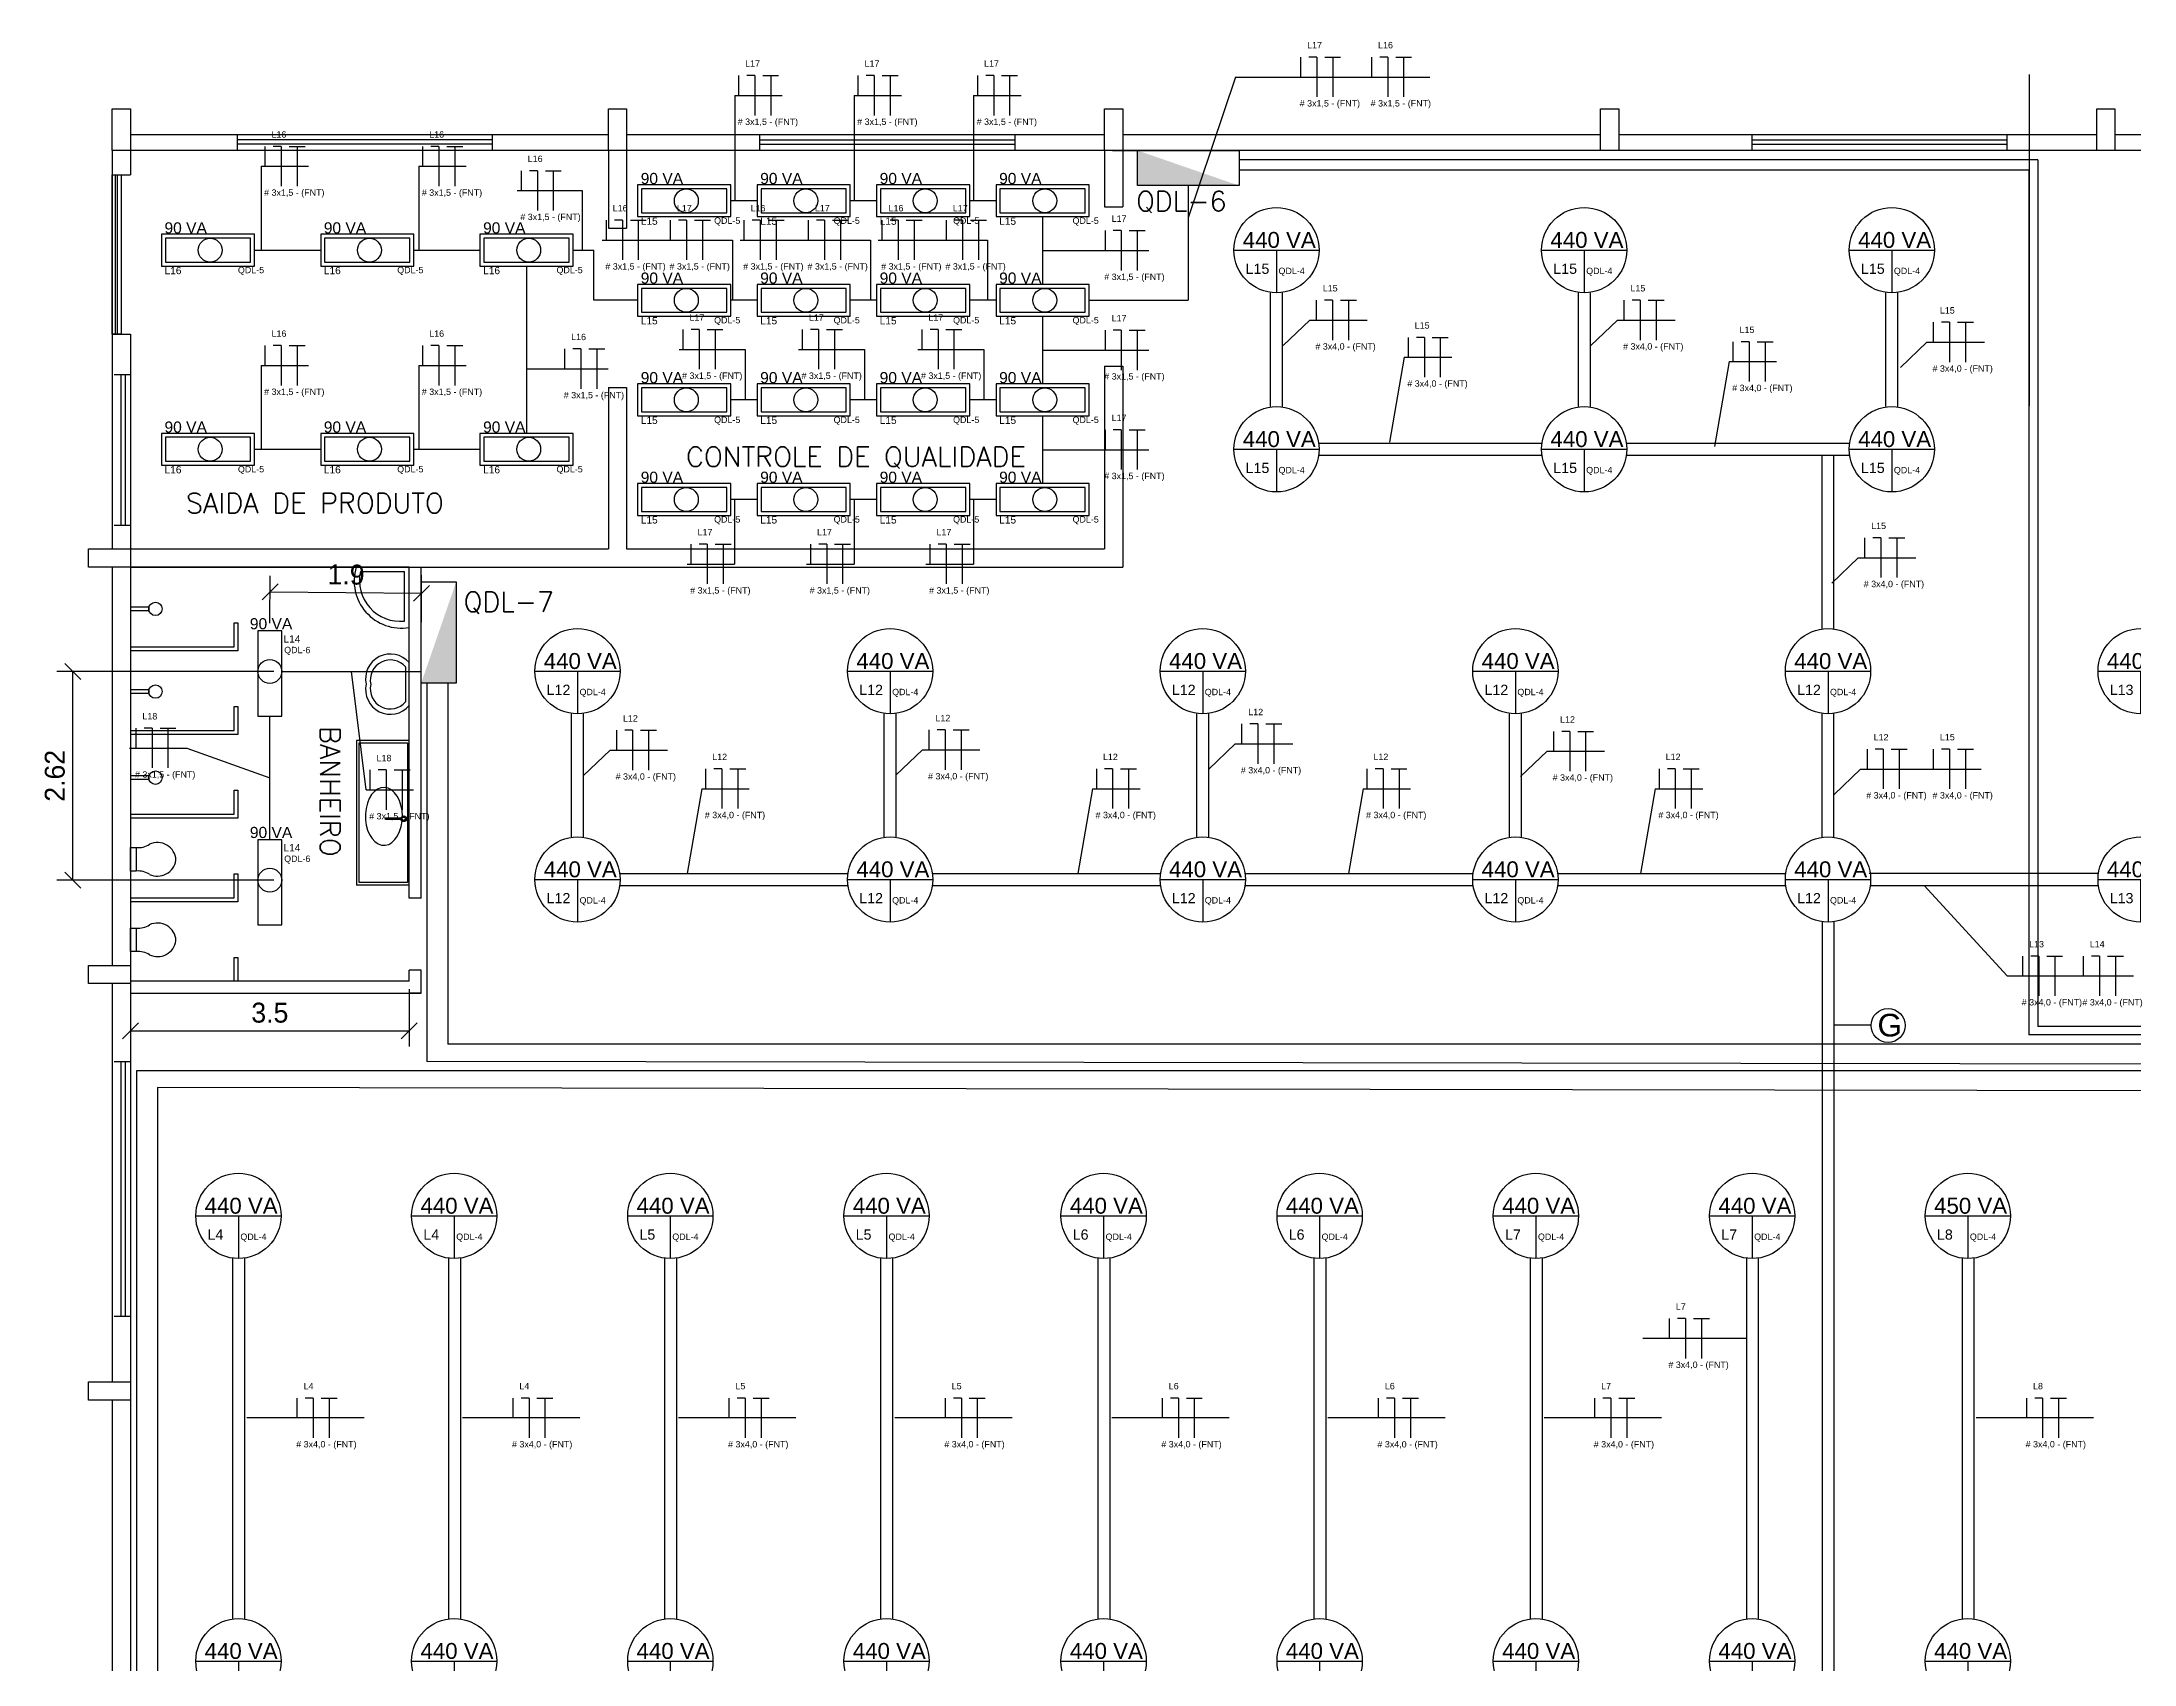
# Model space of a CAD drawing. Extents: x 196 to 487, y -48 to 152.
# Drawn here: x 272.99 to 299.26, y 41.89 to 62.26 of the extents above; entities that cross this region are included whole.
import ezdxf

# ---------------------------------------------------------------- set-up
doc = ezdxf.new("R2010")
doc.units = 0
doc.header["$MEASUREMENT"] = 0
doc.layers.get('0').update_dxf_attribs({"linetype": 'CONTINUOUS'})
doc.layers.get('DEFPOINTS').update_dxf_attribs({"linetype": 'CONTINUOUS'})
for name, color, linetype in [('_ARQ', 5, 'CONTINUOUS'), ('_ARQ-TEXTO', 4, 'CONTINUOUS'), ('_COTAS', 4, 'CONTINUOUS'), ('_ELT-Eletrocalhas', 9, 'CONTINUOUS'), ('_ELT-Eletroduto', 7, 'CONTINUOUS'), ('_ELT-LUMINÁRIA', 2, 'CONTINUOUS'), ('_ELT-PONTO', 2, 'CONTINUOUS'), ('ELET_FIAÇÃO', 1, 'CONTINUOUS')]:
    doc.layers.add(name, color=color, linetype=linetype)
doc.styles.add('ARIAL', font='arial.ttf')
doc.styles.add('ROMANS', font='romans')
doc.dimstyles.new('LUMINOTECNICO', dxfattribs={"dimscale": 0, "dimtxt": 0.25, "dimasz": 0.2, "dimexe": 0.2, "dimexo": 0.1, "dimgap": 0.1, "dimtad": 1, "dimdsep": 46, "dimtxsty": 'Standard', "dimblk1": 'OBLIQUE', "dimblk2": 'OBLIQUE', "dimsah": 1, "dimcen": 0.2, "dimadec": 1, "dimazin": 0, "dimtfac": 1, "dimtmove": 0, "dimatfit": 3, "dimldrblk": 'OBLIQUE', "dimfxl": 1, "dimtolj": 1, "dimtzin": 0, "dimarcsym": 0})

# ---------------------------------------------------------------- blocks, each defined once
blk = doc.blocks.new('LUM_ RS-812')
at = {"layer": '_ELT-LUMINÁRIA', "linetype": 'Continuous'}
blk.add_circle((0, 0), 0.15, dxfattribs=at)
at = {"layer": '_ELT-PONTO', "linetype": 'Continuous'}
for points in [[(0.558, 0.2), (-0.612, 0.2), (-0.612, -0.2), (0.558, -0.2)], [(0.508, 0.15), (-0.562, 0.15), (-0.562, -0.15), (0.508, -0.15)]]:
    blk.add_lwpolyline(points, close=True, dxfattribs=at)
at = {"layer": '_ELT-LUMINÁRIA', "linetype": 'Continuous', "style": 'ARIAL'}
for tag, p, height in [('P', (-0.573, 0.209), 0.14), ('C', (-0.572, -0.302), 0.091), ('A', (0.349, -0.29), 0.08)]:
    blk.add_attdef(tag, p, '', height=height, dxfattribs=at)
blk = doc.blocks.new('Lum_TMS 426')
at = {"layer": '_ELT-LUMINÁRIA', "linetype": 'Continuous'}
blk.add_circle((0, 0), 0.15, dxfattribs=at)
at = {"layer": '_ELT-PONTO', "linetype": 'Continuous'}
for p, q in [((-0.15, 0.508), (-0.15, -0.562)), ((0.15, 0.508), (-0.15, 0.508)), ((0.15, -0.562), (0.15, 0.508)), ((-0.15, -0.562), (0.15, -0.562))]:
    blk.add_line(p, q, dxfattribs=at)
at = {"layer": '_ELT-LUMINÁRIA', "linetype": 'Continuous', "style": 'ARIAL'}
for tag, p, height in [('P', (-0.251, 0.529), 0.14), ('C', (0.171, 0.362), 0.091), ('A', (0.18, 0.229), 0.08)]:
    blk.add_attdef(tag, p, '', height=height, dxfattribs=at)
blk = doc.blocks.new('FIACAO_BANHEIRO')
at = {"layer": 'ELET_FIAÇÃO', "linetype": 'Continuous'}
for p, q in [((-1.679, 0.375), (-1.679, 0.625)), ((-1.479, 0.625), (-1.579, 0.625)), ((-1.479, 0.625), (-1.479, 0.125)), ((-1.379, 0.625), (-1.179, 0.625)), ((-1.279, 0.625), (-1.279, 0.125))]:
    blk.add_line(p, q, dxfattribs=at)
at = {"layer": 'ELET_FIAÇÃO', "color": 7, "linetype": 'Continuous'}
for points in [[(-1.763, 0.375), (-1.041, 0.375)], [(-1.041, 0.375), (0, 0)]]:
    blk.add_lwpolyline(points, dxfattribs=at)
at = {"layer": 'ELET_FIAÇÃO', "color": 7, "linetype": 'Continuous', "style": 'ARIAL'}
for tag, p in [('C', (-1.6, 0.734)), ('B', (-1.693, 0.004))]:
    blk.add_attdef(tag, p, '', height=0.08, dxfattribs=at)
blk = doc.blocks.new('ficao_qualidade')
at = {"layer": 'ELET_FIAÇÃO', "linetype": 'Continuous'}
for p, q in [((0.236, -1.487), (0.236, -1.237)), ((0.436, -1.237), (0.336, -1.237)), ((0.436, -1.237), (0.436, -1.737)), ((0.536, -1.237), (0.736, -1.237)), ((0.636, -1.237), (0.636, -1.737))]:
    blk.add_line(p, q, dxfattribs=at)
at = {"layer": 'ELET_FIAÇÃO', "color": 7, "linetype": 'Continuous'}
for points in [[(0.184, -1.487), (0, 0)], [(0.184, -1.487), (0.78, -1.487)]]:
    blk.add_lwpolyline(points, dxfattribs=at)
at = {"layer": 'ELET_FIAÇÃO', "color": 7, "linetype": 'Continuous', "style": 'ARIAL'}
for tag, p in [('C', (0.315, -1.127)), ('B', (0.222, -1.857))]:
    blk.add_attdef(tag, p, '', height=0.08, dxfattribs=at)
blk = doc.blocks.new('Fiação_FNT_antiga')
at = {"layer": 'ELET_FIAÇÃO', "linetype": 'Continuous'}
for p, q in [((-0.2, 0), (-0.2, 0.25)), ((0, 0.25), (-0.1, 0.25)), ((0, 0.25), (0, -0.25)), ((0.1, 0.25), (0.3, 0.25)), ((0.2, 0.25), (0.2, -0.25))]:
    blk.add_line(p, q, dxfattribs=at)
at = {"layer": 'ELET_FIAÇÃO', "color": 7, "linetype": 'Continuous', "style": 'ARIAL'}
for tag, p in [('C', (-0.121, 0.36)), ('B', (-0.214, -0.37))]:
    blk.add_attdef(tag, p, '', height=0.08, dxfattribs=at)
blk = doc.blocks.new('_OBLIQUE')
at = {"color": 0, "linetype": 'ByBlock'}
blk.add_line((-0.5, -0.5), (0.5, 0.5), dxfattribs=at)
blk = doc.blocks.new('*D107')
at = {"layer": '_ELT-Eletroduto', "color": 0, "linetype": 'Continuous', "lineweight": -2, "transparency": 16777216}
for p, q in [((275.9, 54.356), (273.176, 54.356)), ((273.376, 51.736), (273.376, 54.356)), ((275.9, 51.736), (273.176, 51.736))]:
    blk.add_line(p, q, dxfattribs=at)
at = {"layer": 'DEFPOINTS', "color": 0, "linetype": 'Continuous', "transparency": 16777216}
for p in [(273.376, 54.356), (276, 54.356), (276, 51.736)]:
    blk.add_point(p, dxfattribs=at)
at = {"layer": '_ELT-Eletroduto', "color": 0, "linetype": 'Continuous', "lineweight": -2, "transparency": 16777216, "xscale": 0.2, "yscale": 0.2, "zscale": 0.2}
for p, rotation in [((273.376, 54.356), 90), ((273.376, 51.736), 270)]:
    blk.add_blockref('_OBLIQUE', p, dxfattribs=dict(at, rotation=rotation))
at = {"layer": '_ELT-Eletroduto', "color": 0, "linetype": 'Continuous', "transparency": 16777216, "insert": (273.151, 53.046), "char_height": 0.25, "attachment_point": 5, "rotation": 90}
blk.add_mtext('\\A1;2.62', dxfattribs=at)
blk = doc.blocks.new('*D108')
at = {"layer": '_ELT-Eletroduto', "color": 0, "linetype": 'Continuous', "lineweight": -2, "transparency": 16777216}
for p, q in [((275.851, 54.964), (275.856, 55.555)), ((277.751, 54.945), (277.756, 55.537)), ((275.854, 55.355), (277.754, 55.337))]:
    blk.add_line(p, q, dxfattribs=at)
at = {"layer": 'DEFPOINTS', "color": 0, "linetype": 'Continuous', "transparency": 16777216}
for p in [(277.754, 55.337), (275.85, 54.864), (277.75, 54.845)]:
    blk.add_point(p, dxfattribs=at)
at = {"layer": '_ELT-Eletroduto', "color": 0, "linetype": 'Continuous', "lineweight": -2, "transparency": 16777216, "xscale": 0.2, "yscale": 0.2, "zscale": 0.2}
for p, rotation in [((275.854, 55.355), 179.4302660732513), ((277.754, 55.337), 359.4302660732513)]:
    blk.add_blockref('_OBLIQUE', p, dxfattribs=dict(at, rotation=rotation))
at = {"layer": '_ELT-Eletroduto', "color": 0, "linetype": 'Continuous', "transparency": 16777216, "insert": (276.807, 55.571), "char_height": 0.25, "attachment_point": 5, "rotation": 359.4303}
blk.add_mtext('\\A1;1.9', dxfattribs=at)
blk = doc.blocks.new('*D118')
at = {"layer": '_COTAS', "color": 0, "linetype": 'Continuous', "lineweight": -2, "transparency": 16777216}
for p, q in [((274.1, 50.216), (274.1, 49.646)), ((277.6, 50.366), (277.6, 49.646)), ((274.1, 49.846), (277.6, 49.846))]:
    blk.add_line(p, q, dxfattribs=at)
at = {"layer": 'DEFPOINTS', "color": 0, "linetype": 'Continuous', "transparency": 16777216}
for p in [(277.6, 50.466), (274.1, 50.316), (277.6, 49.846)]:
    blk.add_point(p, dxfattribs=at)
at = {"layer": '_COTAS', "color": 0, "linetype": 'Continuous', "lineweight": -2, "transparency": 16777216, "xscale": 0.2, "yscale": 0.2, "zscale": 0.2, "rotation": 180}
blk.add_blockref('_OBLIQUE', (274.1, 49.846), dxfattribs=at)
at = {"layer": '_COTAS', "color": 0, "linetype": 'Continuous', "lineweight": -2, "transparency": 16777216, "xscale": 0.2, "yscale": 0.2, "zscale": 0.2}
blk.add_blockref('_OBLIQUE', (277.6, 49.846), dxfattribs=at)
at = {"layer": '_COTAS', "color": 0, "linetype": 'Continuous', "transparency": 16777216, "insert": (275.85, 50.071), "char_height": 0.25, "attachment_point": 5}
blk.add_mtext('\\A1;3.5', dxfattribs=at)
blk = doc.blocks.new('LAMPADA_RECAPAGEM')
at = {"layer": '_ELT-LUMINÁRIA', "linetype": 'Continuous'}
for points in [[(-0.535, 0), (0, 0), (0.535, 0)], [(0, 0), (0, -0.535)]]:
    blk.add_lwpolyline(points, dxfattribs=at)
blk.add_circle((0, 0), 0.535, dxfattribs=at)
at = {"layer": '_ELT-LUMINÁRIA', "linetype": 'Continuous', "style": 'ARIAL'}
for tag, p, height in [('P', (-0.424, 0.028), 0.2), ('C', (-0.388, -0.298), 0.128), ('A', (0.025, -0.301), 0.08)]:
    blk.add_attdef(tag, p, '', height=height, dxfattribs=at)
blk = doc.blocks.new('FIACAOQUALIDADE')
at = {"layer": 'ELET_FIAÇÃO', "linetype": 'Continuous'}
for p, q in [((0.236, 1.065), (0.236, 1.315)), ((0.436, 1.315), (0.336, 1.315)), ((0.436, 1.315), (0.436, 0.815)), ((0.536, 1.315), (0.736, 1.315)), ((0.636, 1.315), (0.636, 0.815))]:
    blk.add_line(p, q, dxfattribs=at)
at = {"layer": 'ELET_FIAÇÃO', "color": 7, "linetype": 'Continuous'}
for points in [[(0.184, 1.065), (0, 0)], [(0.184, 1.065), (0.78, 1.065)]]:
    blk.add_lwpolyline(points, dxfattribs=at)
at = {"layer": 'ELET_FIAÇÃO', "color": 7, "linetype": 'Continuous', "style": 'ARIAL'}
for tag, p in [('C', (0.315, 1.425)), ('B', (0.222, 0.695))]:
    blk.add_attdef(tag, p, '', height=0.08, dxfattribs=at)
blk = doc.blocks.new('FIACAO_CHAMADA_FNT')
at = {"layer": 'ELET_FIAÇÃO', "linetype": 'Continuous'}
for p, q in [((0.417, 0.318), (0.417, 0.568)), ((0.617, 0.568), (0.517, 0.568)), ((0.617, 0.568), (0.617, 0.068)), ((0.717, 0.568), (0.917, 0.568)), ((0.817, 0.568), (0.817, 0.068))]:
    blk.add_line(p, q, dxfattribs=at)
at = {"layer": 'ELET_FIAÇÃO', "color": 7, "linetype": 'Continuous'}
for points in [[(0.333, 0.318), (0, 0)], [(0.333, 0.318), (1.055, 0.318)]]:
    blk.add_lwpolyline(points, dxfattribs=at)
at = {"layer": 'ELET_FIAÇÃO', "color": 7, "linetype": 'Continuous', "style": 'ARIAL'}
for tag, p in [('C', (0.496, 0.678)), ('B', (0.403, -0.052))]:
    blk.add_attdef(tag, p, '', height=0.08, dxfattribs=at)

msp = doc.modelspace()

# ---------------------------------------------------------------- hatches: boundary and pattern name
at = {"layer": '_ELT-PONTO', "linetype": 'Continuous'}
for points in [[(288.018, 60.455), (286.745, 60.895), (286.745, 60.455)], [(278.19, 55.482), (277.75, 54.209), (278.19, 54.209)]]:
    msp.add_hatch(color=256, dxfattribs=at).paths.add_polyline_path(points)

# ---------------------------------------------------------------- linework, layer by layer
at = {"layer": '_ARQ'}
for p, q in [((297.944, 57.691), (297.944, 61.848)), ((274.1, 61.095), (280.1, 61.095)), ((275.443, 60.895), (275.443, 61.098)), ((275.443, 61.033), (278.64, 61.033)), ((275.443, 60.98), (278.64, 60.98)), ((278.643, 61.098), (278.643, 60.895)), ((280.329, 61.095), (286.329, 61.095)), ((282.002, 60.892), (282.002, 61.095)), ((282.002, 61.03), (285.199, 61.03)), ((282.002, 60.977), (285.199, 60.977)), ((285.202, 61.095), (285.202, 60.892)), ((286.558, 61.095), (292.558, 61.095)), ((292.787, 61.095), (298.787, 61.095)), ((294.46, 60.892), (294.46, 61.095)), ((294.46, 61.03), (297.657, 61.03)), ((294.46, 60.977), (297.657, 60.977)), ((297.66, 61.095), (297.66, 60.892)), ((299.016, 61.095), (305.016, 61.095)), ((273.87, 60.895), (273.87, 55.895)), ((273.897, 58.082), (274.1, 58.082)), ((273.981, 58.082), (273.981, 56.191)), ((274.035, 58.082), (274.035, 56.191)), ((274.1, 56.188), (273.897, 56.188)), ((273.87, 55.666), (273.87, 50.666)), ((274.1, 55.666), (274.1, 47.316)), ((277.6, 55.666), (274.1, 55.666)), ((277.6, 51.508), (277.6, 55.666)), ((277.75, 51.508), (277.75, 55.666)), ((274.1, 55.166), (274.33, 55.166)), ((274.33, 55.166), (274.33, 55.116)), ((274.33, 55.116), (274.105, 55.116)), ((275.4, 54.666), (275.4, 54.966)), ((275.4, 54.966), (275.45, 54.966)), ((275.45, 54.966), (275.45, 54.616)), ((274.1, 54.666), (275.4, 54.666)), ((275.45, 54.616), (274.1, 54.616)), ((274.1, 54.128), (274.33, 54.128)), ((274.33, 54.128), (274.33, 54.078)), ((274.33, 54.078), (274.105, 54.078)), ((275.4, 53.916), (275.45, 53.916)), ((275.4, 53.616), (275.4, 53.916)), ((275.45, 53.916), (275.45, 53.566)), ((274.1, 53.616), (275.4, 53.616)), ((275.45, 53.566), (274.1, 53.566)), ((276.939, 53.491), (276.939, 51.674)), ((277.6, 53.491), (276.939, 53.491)), ((274.1, 53.048), (274.33, 53.048)), ((274.33, 52.998), (274.105, 52.998)), ((274.33, 53.048), (274.33, 52.998)), ((275.4, 52.866), (275.45, 52.866)), ((275.4, 52.566), (275.4, 52.866)), ((275.45, 52.866), (275.45, 52.516)), ((274.1, 52.566), (275.4, 52.566)), ((275.45, 52.516), (274.1, 52.516)), ((275.4, 51.516), (275.4, 51.816)), ((275.4, 51.816), (275.45, 51.816)), ((275.45, 51.816), (275.45, 51.466)), ((274.1, 51.516), (275.4, 51.516)), ((277.6, 51.674), (276.939, 51.674)), ((277.75, 51.508), (277.6, 51.508)), ((275.45, 51.466), (274.1, 51.466)), ((275.4, 50.766), (275.45, 50.766)), ((275.4, 50.466), (275.4, 50.766)), ((275.45, 50.766), (275.45, 50.466)), ((277.6, 50.466), (274.1, 50.466)), ((277.75, 50.608), (277.6, 50.608)), ((273.87, 50.437), (273.87, 45.437)), ((274.1, 50.316), (277.75, 50.316)), ((277.75, 50.316), (277.6, 50.316)), ((273.897, 49.46), (274.1, 49.46)), ((273.981, 49.46), (273.981, 46.263)), ((274.035, 49.46), (274.035, 46.263)), ((274.1, 46.26), (273.897, 46.26)), ((273.87, 45.208), (273.87, 40.208))]:
    msp.add_line(p, q, dxfattribs=at)
at = {"layer": '_ARQ', "linetype": 'Continuous'}
for p, q in [((311.246, 60.895), (274.1, 60.895)), ((274.1, 60.895), (274.1, 60.589)), ((280.1, 60.895), (280.1, 59.922)), ((280.329, 60.895), (280.329, 59.922)), ((286.329, 60.895), (286.329, 60.189)), ((286.429, 60.895), (287.292, 60.895)), ((286.558, 60.895), (286.558, 60.189)), ((273.87, 60.589), (274.1, 60.589)), ((273.91, 58.589), (273.91, 60.589)), ((273.936, 58.589), (273.936, 60.589)), ((286.329, 60.189), (286.558, 60.189)), ((280.1, 59.922), (280.329, 59.922)), ((273.87, 58.589), (274.1, 58.589)), ((274.1, 58.589), (274.1, 22.026)), ((286.329, 58.189), (286.329, 55.895)), ((286.329, 58.189), (286.558, 58.189)), ((286.558, 58.189), (286.558, 55.666)), ((280.1, 57.922), (280.1, 55.895)), ((280.1, 57.922), (280.329, 57.922)), ((280.329, 57.922), (280.329, 55.895)), ((274.1, 55.895), (280.1, 55.895)), ((280.329, 55.895), (286.329, 55.895)), ((274.1, 55.666), (286.558, 55.666)), ((276.987, 55.609), (277.54, 55.609)), ((277.54, 54.987), (277.54, 55.609)), ((277.75, 55.566), (277.75, 54.973)), ((277.554, 54.412), (277.555, 53.974)), ((277.53, 52.528), (277.53, 52.544)), ((277.531, 52.528), (277.531, 52.544)), ((277.533, 52.528), (277.533, 52.544)), ((277.3, 52.52), (277.497, 52.52)), ((277.3, 52.498), (277.3, 52.52)), ((277.496, 52.498), (277.3, 52.498)), ((277.511, 52.509), (277.495, 52.509)), ((277.511, 52.507), (277.495, 52.507)), ((277.511, 52.506), (277.495, 52.506)), ((277.504, 52.532), (277.516, 52.521)), ((277.504, 52.483), (277.516, 52.494)), ((277.505, 52.482), (277.517, 52.493)), ((277.506, 52.534), (277.518, 52.523)), ((277.506, 52.533), (277.517, 52.522)), ((277.506, 52.481), (277.518, 52.492)), ((277.53, 52.471), (277.53, 52.487)), ((277.531, 52.471), (277.531, 52.487)), ((277.533, 52.471), (277.533, 52.487)), ((277.545, 52.523), (277.556, 52.534)), ((277.545, 52.492), (277.556, 52.481)), ((277.546, 52.522), (277.557, 52.533)), ((277.546, 52.493), (277.557, 52.482)), ((277.547, 52.521), (277.558, 52.532)), ((277.547, 52.494), (277.558, 52.483)), ((277.552, 52.509), (277.568, 52.509)), ((277.552, 52.507), (277.568, 52.507)), ((277.552, 52.506), (277.568, 52.506)), ((277.6, 50.466), (277.6, 50.608)), ((277.75, 50.316), (277.75, 50.608))]:
    msp.add_line(p, q, dxfattribs=at)
at = {"layer": '_ARQ'}
for points in [[(274.1, 61.42), (274.1, 60.895), (273.87, 60.895), (273.87, 61.42)], [(280.329, 61.42), (280.329, 60.895), (280.1, 60.895), (280.1, 61.42)], [(286.558, 61.42), (286.558, 60.895), (286.329, 60.895), (286.329, 61.42)], [(292.787, 61.42), (292.787, 60.895), (292.558, 60.895), (292.558, 61.42)], [(299.016, 61.42), (299.016, 60.895), (298.787, 60.895), (298.787, 61.42)], [(273.575, 55.895), (274.1, 55.895), (274.1, 55.666), (273.575, 55.666)], [(274.173, 52.145), (274.173, 51.85), (274.1, 51.85), (274.1, 52.145)], [(274.173, 51.134), (274.173, 50.839), (274.1, 50.839), (274.1, 51.134)], [(273.575, 50.666), (274.1, 50.666), (274.1, 50.437), (273.575, 50.437)], [(273.575, 45.437), (274.1, 45.437), (274.1, 45.208), (273.575, 45.208)]]:
    msp.add_lwpolyline(points, close=True, dxfattribs=at)
at = {"layer": '_ARQ', "linetype": 'Continuous'}
for points in [[(273.87, 60.589), (273.985, 60.589), (273.985, 58.589), (273.87, 58.589)], [(276.97, 53.459), (277.579, 53.459), (277.579, 51.705), (276.97, 51.705)]]:
    msp.add_lwpolyline(points, close=True, dxfattribs=at)
at = {"layer": '_ARQ'}
for centre in [(274.414, 55.141), (274.414, 54.103), (274.414, 53.023)]:
    msp.add_circle(centre, 0.0841, dxfattribs=at)
at = {"layer": '_ARQ', "linetype": 'Continuous'}
for radius in [0.0363, 0.0206]:
    msp.add_circle((277.531, 52.507), radius, dxfattribs=at)
for centre, radius, start, end in [((277.504, 55.495), 0.596, 163.3317, 279.2567), ((277.489, 55.499), 0.514, 167.6282, 275.6183)]:
    msp.add_arc(centre, radius, start, end, dxfattribs=at)
at = {"layer": '_ARQ'}
for centre, radius, start, end in [((277.363, 54.264), 0.311, 40.5713, 192.607), ((277.363, 54.248), 0.252, 40.5713, 192.607), ((277.363, 54.129), 0.311, 167.4754, 319.5111), ((277.363, 54.138), 0.252, 167.4754, 319.5111), ((274.197, 52.409), 0.265, 264.7974, 302.622), ((274.44, 51.978), 0.231, 2.7533, 115.848), ((274.197, 51.586), 0.265, 57.378, 95.2026), ((274.44, 52.019), 0.233, 244.4474, 352.0129), ((274.197, 51.399), 0.265, 264.7974, 302.622), ((274.44, 50.967), 0.231, 2.7533, 115.848), ((274.44, 51.009), 0.233, 244.4474, 352.0129), ((274.197, 50.575), 0.265, 57.378, 95.2026)]:
    msp.add_arc(centre, radius, start, end, dxfattribs=at)
at = {"layer": '_ARQ', "linetype": 'Continuous'}
msp.add_ellipse((277.282, 52.537), major_axis=(0, -0.364), ratio=0.6369, start_param=1.574969, end_param=7.687357, dxfattribs=at)
at = {"layer": '_ELT-Eletrocalhas', "linetype": 'Continuous'}
for p, q in [((287.973, 61.818), (287.381, 60.052)), ((296.543, 53.131), (297.335, 53.131)), ((298.808, 51.819), (295.93, 51.819)), ((295.944, 51.669), (298.808, 51.669)), ((297.663, 50.533), (296.621, 51.669)), ((297.663, 50.533), (298.455, 50.533)), ((298.455, 50.533), (299.249, 50.533)), ((295.953, 49.916), (295.49, 49.916)), ((294.394, 45.983), (293.088, 45.983)), ((277.033, 44.985), (275.559, 44.985)), ((279.742, 44.985), (278.269, 44.985)), ((282.455, 44.985), (280.981, 44.985)), ((285.17, 44.985), (283.696, 44.985)), ((287.895, 44.985), (286.421, 44.985)), ((290.608, 44.985), (289.134, 44.985)), ((293.323, 44.985), (291.85, 44.985)), ((298.746, 44.985), (297.272, 44.985))]:
    msp.add_line(p, q, dxfattribs=at)
at = {"layer": '_ELT-Eletrocalhas', "color": 6}
for p, q in [((298.047, 60.779), (288.018, 60.779)), ((298.047, 60.779), (298.047, 49.901)), ((297.936, 60.648), (288.018, 60.648)), ((297.936, 60.648), (297.936, 49.793)), ((277.821, 54.209), (277.821, 49.461)), ((278.085, 54.209), (278.085, 49.678)), ((317.036, 49.678), (278.085, 49.678)), ((317.034, 49.793), (297.936, 49.793)), ((317.034, 49.901), (298.047, 49.901)), ((317.034, 49.397), (277.821, 49.461)), ((317.036, 49.343), (274.176, 49.343)), ((274.176, 49.343), (274.176, 20.817)), ((317.034, 49.063), (274.44, 49.132)), ((274.44, 49.132), (274.44, 20.842))]:
    msp.add_line(p, q, dxfattribs=at)
at = {"layer": '_ELT-Eletrocalhas'}
for p, q in [((288.414, 57.68), (288.414, 59.11)), ((288.564, 57.68), (288.564, 59.11)), ((292.277, 59.11), (292.277, 57.679)), ((292.427, 59.11), (292.427, 57.679)), ((296.14, 57.68), (296.14, 59.11)), ((296.29, 57.68), (296.29, 59.11)), ((289.024, 57.22), (291.828, 57.22)), ((289.024, 57.07), (291.828, 57.07)), ((292.882, 57.22), (295.686, 57.22)), ((292.882, 57.07), (295.686, 57.07)), ((295.338, 54.894), (295.338, 57.07)), ((295.488, 54.894), (295.488, 57.07)), ((279.638, 52.279), (279.638, 53.824)), ((279.788, 52.279), (279.788, 53.824)), ((283.563, 52.279), (283.563, 53.824)), ((283.713, 52.279), (283.713, 53.824)), ((287.488, 52.279), (287.488, 53.824)), ((287.638, 52.279), (287.638, 53.824)), ((291.413, 52.279), (291.413, 53.824)), ((291.563, 52.279), (291.563, 53.824)), ((295.338, 52.279), (295.338, 53.824)), ((295.488, 52.279), (295.488, 53.824)), ((280.244, 51.819), (283.108, 51.819)), ((284.174, 51.819), (287.033, 51.819)), ((288.1, 51.819), (290.958, 51.819)), ((292.017, 51.819), (294.875, 51.819)), ((280.244, 51.669), (283.108, 51.669)), ((284.174, 51.669), (287.033, 51.669)), ((288.1, 51.669), (290.958, 51.669)), ((290.704, 51.669), (290.952, 51.669)), ((292.017, 51.669), (294.875, 51.669)), ((295.338, 51.209), (295.338, 24.562)), ((295.488, 51.209), (295.488, 24.362)), ((275.386, 42.459), (275.386, 46.996)), ((275.536, 42.459), (275.536, 46.996)), ((278.096, 42.459), (278.096, 46.996)), ((278.246, 42.459), (278.246, 46.996)), ((280.809, 42.459), (280.809, 46.996)), ((280.959, 42.459), (280.959, 46.996)), ((283.523, 42.459), (283.523, 46.996)), ((283.673, 42.459), (283.673, 46.996)), ((286.249, 42.459), (286.249, 46.996)), ((286.399, 42.459), (286.399, 46.996)), ((288.961, 42.459), (288.961, 46.996)), ((289.111, 42.459), (289.111, 46.996)), ((291.677, 42.459), (291.677, 46.996)), ((291.827, 42.459), (291.827, 46.996)), ((294.392, 42.459), (294.392, 46.996)), ((294.542, 42.459), (294.542, 46.996)), ((297.1, 42.459), (297.1, 46.996)), ((297.25, 42.459), (297.25, 46.996))]:
    msp.add_line(p, q, dxfattribs=at)
at = {"layer": '_ELT-Eletrocalhas', "linetype": 'Continuous'}
msp.add_circle((296.167, 49.912), 0.213, dxfattribs=at)
at = {"layer": '_ELT-Eletroduto', "linetype": 'Continuous'}
for p, q in [((287.973, 61.818), (290.414, 61.817)), ((281.686, 61.587), (282.282, 61.587)), ((281.686, 61.587), (281.686, 60.265)), ((283.186, 61.587), (283.782, 61.587)), ((283.186, 61.587), (283.186, 60.265)), ((284.686, 61.587), (285.282, 61.587)), ((284.686, 61.587), (284.686, 60.265)), ((275.739, 60.697), (276.336, 60.697)), ((275.739, 60.697), (275.739, 59.645)), ((277.72, 60.697), (278.316, 60.697)), ((277.72, 60.697), (277.72, 59.645)), ((287.381, 60.455), (287.381, 59.015)), ((278.957, 60.392), (279.773, 60.392)), ((279.773, 60.392), (279.773, 59.645)), ((281.967, 60.265), (281.637, 60.265)), ((283.467, 60.265), (283.137, 60.265)), ((284.967, 60.265), (284.637, 60.265)), ((285.552, 60.065), (285.552, 59.215)), ((275.658, 59.645), (276.487, 59.645)), ((277.658, 59.645), (278.487, 59.645)), ((279.658, 59.645), (279.919, 59.645)), ((279.919, 59.015), (279.919, 59.645)), ((280.024, 59.771), (281.659, 59.77)), ((280.024, 59.771), (280.62, 59.771)), ((281.659, 59.77), (281.659, 59.015)), ((281.755, 59.771), (283.391, 59.77)), ((283.391, 59.77), (283.391, 59.015)), ((283.487, 59.771), (284.859, 59.77)), ((284.859, 59.77), (284.859, 59.015)), ((285.552, 59.64), (286.884, 59.64)), ((279.073, 59.445), (279.073, 57.345)), ((280.467, 59.015), (279.919, 59.015)), ((281.967, 59.015), (281.637, 59.015)), ((283.467, 59.015), (283.137, 59.015)), ((284.967, 59.015), (284.637, 59.015)), ((286.137, 59.015), (287.381, 59.015)), ((285.552, 58.815), (285.552, 57.965)), ((280.987, 58.399), (281.816, 58.398)), ((281.816, 58.398), (281.816, 57.765)), ((282.487, 58.399), (283.316, 58.398)), ((283.316, 58.398), (283.316, 57.765)), ((283.987, 58.399), (284.816, 58.398)), ((284.816, 58.398), (284.816, 57.765)), ((285.552, 58.39), (286.884, 58.39)), ((275.739, 58.197), (276.336, 58.197)), ((275.739, 58.197), (275.739, 57.145)), ((277.72, 58.197), (278.316, 58.197)), ((277.72, 58.197), (277.72, 57.145)), ((279.073, 58.155), (280.098, 58.155)), ((281.967, 57.765), (281.637, 57.765)), ((283.467, 57.765), (283.137, 57.765)), ((284.967, 57.765), (284.637, 57.765)), ((285.552, 57.565), (285.552, 56.715)), ((275.658, 57.145), (276.487, 57.145)), ((277.658, 57.145), (278.487, 57.145)), ((285.552, 57.14), (286.884, 57.14)), ((281.967, 56.515), (281.637, 56.515)), ((281.685, 56.515), (281.685, 55.704)), ((283.467, 56.515), (283.137, 56.515)), ((283.185, 56.515), (283.185, 55.704)), ((284.967, 56.515), (284.637, 56.515)), ((284.685, 56.515), (284.685, 55.704)), ((281.088, 55.704), (281.685, 55.704)), ((282.588, 55.704), (283.185, 55.704)), ((284.088, 55.704), (284.685, 55.704)), ((276, 54.356), (277.75, 54.356)), ((275.85, 52.244), (275.85, 53.794))]:
    msp.add_line(p, q, dxfattribs=at)
at = {"layer": '_ELT-PONTO', "linetype": 'Continuous'}
for points in [[(286.745, 60.455), (286.745, 60.895), (288.018, 60.895), (288.018, 60.455)], [(278.19, 54.209), (277.75, 54.209), (277.75, 55.482), (278.19, 55.482)]]:
    msp.add_lwpolyline(points, close=True, dxfattribs=at)

# ---------------------------------------------------------------- block references
at = {"linetype": 'Continuous'}
msp.add_blockref('ficao_qualidade', (276.875, 54.356), dxfattribs=at).add_auto_attribs({'B': '# 3x1,5 - (FNT)', 'C': 'L18'})
at = {"layer": '_ELT-Eletrocalhas', "linetype": 'Continuous'}
for p, values in [((296.939, 53.131), {'C': 'L15', 'B': '# 3x4,0 - (FNT)'}), ((298.059, 50.533), {'C': 'L13', 'B': '# 3x4,0 - (FNT)'}), ((298.821, 50.533), {'C': 'L14', 'B': '# 3x4,0 - (FNT)'}), ((293.623, 45.983), {'C': 'L7', 'B': '# 3x4,0 - (FNT)'}), ((276.395, 44.985), {'C': 'L4', 'B': '# 3x4,0 - (FNT)'}), ((279.104, 44.985), {'C': 'L4', 'B': '# 3x4,0 - (FNT)'}), ((281.817, 44.985), {'C': 'L5', 'B': '# 3x4,0 - (FNT)'}), ((284.532, 44.985), {'C': 'L5', 'B': '# 3x4,0 - (FNT)'}), ((287.257, 44.985), {'C': 'L6', 'B': '# 3x4,0 - (FNT)'}), ((289.97, 44.985), {'C': 'L6', 'B': '# 3x4,0 - (FNT)'}), ((292.686, 44.985), {'C': 'L7', 'B': '# 3x4,0 - (FNT)'}), ((298.108, 44.985), {'C': 'L8', 'B': '# 3x4,0 - (FNT)'})]:
    msp.add_blockref('Fiação_FNT_antiga', p, dxfattribs=at).add_auto_attribs(values)
at = {"layer": '_ELT-Eletroduto', "linetype": 'Continuous'}
for p, values in [((289.885, 61.818), {'C': 'L16', 'B': '# 3x1,5 - (FNT)'}), ((281.938, 61.587), {'C': 'L17', 'B': '# 3x1,5 - (FNT)'}), ((283.438, 61.587), {'C': 'L17', 'B': '# 3x1,5 - (FNT)'}), ((284.938, 61.587), {'C': 'L17', 'B': '# 3x1,5 - (FNT)'}), ((288.994, 61.818), {'C': 'L17', 'B': '# 3x1,5 - (FNT)'}), ((275.992, 60.697), {'C': 'L16', 'B': '# 3x1,5 - (FNT)'}), ((277.972, 60.697), {'C': 'L16', 'B': '# 3x1,5 - (FNT)'}), ((279.209, 60.392), {'C': 'L16', 'B': '# 3x1,5 - (FNT)'}), ((280.276, 59.771), {'C': 'L16', 'B': '# 3x1,5 - (FNT)'}), ((281.082, 59.771), {'C': 'L17', 'B': '# 3x1,5 - (FNT)'}), ((282.007, 59.771), {'C': 'L16', 'B': '# 3x1,5 - (FNT)'}), ((282.814, 59.771), {'C': 'L17', 'B': '# 3x1,5 - (FNT)'}), ((283.739, 59.771), {'C': 'L16', 'B': '# 3x1,5 - (FNT)'}), ((284.546, 59.771), {'C': 'L17', 'B': '# 3x1,5 - (FNT)'}), ((286.54, 59.64), {'C': 'L17', 'B': '# 3x1,5 - (FNT)'}), ((275.992, 58.197), {'C': 'L16', 'B': '# 3x1,5 - (FNT)'}), ((277.972, 58.197), {'C': 'L16', 'B': '# 3x1,5 - (FNT)'}), ((279.754, 58.155), {'C': 'L16', 'B': '# 3x1,5 - (FNT)'}), ((281.239, 58.399), {'C': 'L17', 'B': '# 3x1,5 - (FNT)'}), ((282.739, 58.399), {'C': 'L17', 'B': '# 3x1,5 - (FNT)'}), ((284.239, 58.399), {'C': 'L17', 'B': '# 3x1,5 - (FNT)'}), ((286.54, 58.39), {'C': 'L17', 'B': '# 3x1,5 - (FNT)'}), ((286.54, 57.14), {'C': 'L17', 'B': '# 3x1,5 - (FNT)'}), ((281.341, 55.704), {'C': 'L17', 'B': '# 3x1,5 - (FNT)'}), ((282.841, 55.704), {'C': 'L17', 'B': '# 3x1,5 - (FNT)'}), ((284.341, 55.704), {'C': 'L17', 'B': '# 3x1,5 - (FNT)'})]:
    msp.add_blockref('Fiação_FNT_antiga', p, dxfattribs=at).add_auto_attribs(values)
at = {"layer": '_ELT-Eletroduto'}
for p, values in [((288.489, 59.645), {'P': '440 VA', 'C': 'L15', 'A': 'QDL-4'}), ((292.352, 59.645), {'P': '440 VA', 'C': 'L15', 'A': 'QDL-4'}), ((296.215, 59.645), {'P': '440 VA', 'C': 'L15', 'A': 'QDL-4'}), ((288.489, 57.145), {'P': '440 VA', 'C': 'L15', 'A': 'QDL-4'}), ((292.352, 57.145), {'P': '440 VA', 'C': 'L15', 'A': 'QDL-4'}), ((296.215, 57.145), {'P': '440 VA', 'C': 'L15', 'A': 'QDL-4'}), ((279.713, 54.359), {'P': '440 VA', 'C': 'L12', 'A': 'QDL-4'}), ((283.638, 54.359), {'P': '440 VA', 'C': 'L12', 'A': 'QDL-4'}), ((287.563, 54.359), {'P': '440 VA', 'C': 'L12', 'A': 'QDL-4'}), ((291.488, 54.359), {'P': '440 VA', 'C': 'L12', 'A': 'QDL-4'}), ((295.413, 54.359), {'P': '440 VA', 'C': 'L12', 'A': 'QDL-4'}), ((299.338, 54.359), {'P': '440 VA', 'C': 'L13', 'A': 'QDL-4'}), ((279.713, 51.744), {'P': '440 VA', 'C': 'L12', 'A': 'QDL-4'}), ((283.638, 51.744), {'P': '440 VA', 'C': 'L12', 'A': 'QDL-4'}), ((287.563, 51.744), {'P': '440 VA', 'C': 'L12', 'A': 'QDL-4'}), ((291.488, 51.744), {'P': '440 VA', 'C': 'L12', 'A': 'QDL-4'}), ((295.413, 51.744), {'P': '440 VA', 'C': 'L12', 'A': 'QDL-4'}), ((299.338, 51.744), {'P': '440 VA', 'C': 'L13', 'A': 'QDL-4'}), ((275.455, 47.521), {'P': '440 VA ', 'C': 'L4', 'A': 'QDL-4'}), ((278.165, 47.521), {'P': '440 VA ', 'C': 'L4', 'A': 'QDL-4'}), ((280.878, 47.521), {'P': '440 VA ', 'C': 'L5', 'A': 'QDL-4'}), ((283.593, 47.521), {'P': '440 VA ', 'C': 'L5', 'A': 'QDL-4'}), ((286.318, 47.521), {'P': '440 VA ', 'C': 'L6', 'A': 'QDL-4'}), ((289.03, 47.521), {'P': '440 VA ', 'C': 'L6', 'A': 'QDL-4'}), ((291.746, 47.521), {'P': '440 VA ', 'C': 'L7', 'A': 'QDL-4'}), ((294.461, 47.521), {'P': '440 VA ', 'C': 'L7', 'A': 'QDL-4'}), ((297.169, 47.521), {'P': '450 VA ', 'C': 'L8', 'A': 'QDL-4'}), ((275.455, 41.932), {'P': '440 VA ', 'C': 'L4', 'A': 'QDL-4'}), ((278.165, 41.932), {'P': '440 VA ', 'C': 'L4', 'A': 'QDL-4'}), ((280.878, 41.932), {'P': '440 VA ', 'C': 'L5', 'A': 'QDL-4'}), ((283.593, 41.932), {'P': '440 VA ', 'C': 'L5', 'A': 'QDL-4'}), ((286.318, 41.932), {'P': '440 VA ', 'C': 'L6', 'A': 'QDL-4'}), ((289.03, 41.932), {'P': '440 VA ', 'C': 'L6', 'A': 'QDL-4'}), ((291.746, 41.932), {'P': '440 VA ', 'C': 'L7', 'A': 'QDL-4'}), ((294.461, 41.932), {'P': '440 VA ', 'C': 'L7', 'A': 'QDL-4'}), ((297.169, 41.932), {'P': '440 VA ', 'C': 'L8', 'A': 'QDL-4'})]:
    msp.add_blockref('LAMPADA_RECAPAGEM', p, dxfattribs=at).add_auto_attribs(values)
at = {"layer": '_ELT-LUMINÁRIA', "linetype": 'Continuous'}
for name, p, values in [('LUM_ RS-812', (281.079, 60.265), {'C': 'L15', 'A': 'QDL-5', 'P': '90 VA'}), ('LUM_ RS-812', (282.579, 60.265), {'C': 'L15', 'A': 'QDL-5', 'P': '90 VA'}), ('LUM_ RS-812', (284.079, 60.265), {'C': 'L15', 'A': 'QDL-5', 'P': '90 VA'}), ('LUM_ RS-812', (285.579, 60.265), {'C': 'L15', 'A': 'QDL-5', 'P': '90 VA'}), ('LUM_ RS-812', (275.1, 59.645), {'C': 'L16', 'A': 'QDL-5', 'P': '90 VA'}), ('LUM_ RS-812', (277.1, 59.645), {'C': 'L16', 'A': 'QDL-5', 'P': '90 VA'}), ('LUM_ RS-812', (279.1, 59.645), {'C': 'L16', 'A': 'QDL-5', 'P': '90 VA'}), ('LUM_ RS-812', (281.079, 59.015), {'C': 'L15', 'A': 'QDL-5', 'P': '90 VA'}), ('LUM_ RS-812', (282.579, 59.015), {'C': 'L15', 'A': 'QDL-5', 'P': '90 VA'}), ('LUM_ RS-812', (284.079, 59.015), {'C': 'L15', 'A': 'QDL-5', 'P': '90 VA'}), ('LUM_ RS-812', (285.579, 59.015), {'C': 'L15', 'A': 'QDL-5', 'P': '90 VA'}), ('LUM_ RS-812', (281.079, 57.765), {'C': 'L15', 'A': 'QDL-5', 'P': '90 VA'}), ('LUM_ RS-812', (282.579, 57.765), {'C': 'L15', 'A': 'QDL-5', 'P': '90 VA'}), ('LUM_ RS-812', (284.079, 57.765), {'C': 'L15', 'A': 'QDL-5', 'P': '90 VA'}), ('LUM_ RS-812', (285.579, 57.765), {'C': 'L15', 'A': 'QDL-5', 'P': '90 VA'}), ('LUM_ RS-812', (275.1, 57.145), {'C': 'L16', 'A': 'QDL-5', 'P': '90 VA'}), ('LUM_ RS-812', (277.1, 57.145), {'C': 'L16', 'A': 'QDL-5', 'P': '90 VA'}), ('LUM_ RS-812', (279.1, 57.145), {'C': 'L16', 'A': 'QDL-5', 'P': '90 VA'}), ('LUM_ RS-812', (281.079, 56.515), {'C': 'L15', 'A': 'QDL-5', 'P': '90 VA'}), ('LUM_ RS-812', (282.579, 56.515), {'C': 'L15', 'A': 'QDL-5', 'P': '90 VA'}), ('LUM_ RS-812', (284.079, 56.515), {'C': 'L15', 'A': 'QDL-5', 'P': '90 VA'}), ('LUM_ RS-812', (285.579, 56.515), {'C': 'L15', 'A': 'QDL-5', 'P': '90 VA'}), ('Lum_TMS 426', (275.85, 54.356), {'P': '90 VA', 'C': 'L14', 'A': 'QDL-6'}), ('Lum_TMS 426', (275.85, 51.736), {'P': '90 VA', 'C': 'L14', 'A': 'QDL-6'})]:
    msp.add_blockref(name, p, dxfattribs=at).add_auto_attribs(values)
at = {"layer": 'ELET_FIAÇÃO'}
for name, p, values in [('FIACAO_CHAMADA_FNT', (288.574, 58.448), {'C': 'L15', 'B': '# 3x4,0 - (FNT)'}), ('FIACAO_CHAMADA_FNT', (292.437, 58.448), {'C': 'L15', 'B': '# 3x4,0 - (FNT)'}), ('FIACAO_CHAMADA_FNT', (296.322, 58.171), {'C': 'L15', 'B': '# 3x4,0 - (FNT)'}), ('FIACAOQUALIDADE', (289.909, 57.235), {'C': 'L15', 'B': '# 3x4,0 - (FNT)'}), ('FIACAOQUALIDADE', (293.988, 57.18), {'C': 'L15', 'B': '# 3x4,0 - (FNT)'}), ('FIACAO_CHAMADA_FNT', (295.459, 55.466), {'C': 'L15', 'B': '# 3x4,0 - (FNT)'}), ('FIACAO_CHAMADA_FNT', (287.638, 53.129), {'C': 'L12', 'B': '# 3x4,0 - (FNT)'}), ('FIACAO_BANHEIRO', (275.85, 53.019), {'C': 'L18', 'B': '# 3x1,5 - (FNT)'}), ('FIACAO_CHAMADA_FNT', (279.788, 53.049), {'C': 'L12', 'B': '# 3x4,0 - (FNT)'}), ('FIACAO_CHAMADA_FNT', (283.711, 53.053), {'C': 'L12', 'B': '# 3x4,0 - (FNT)'}), ('FIACAO_CHAMADA_FNT', (291.553, 53.036), {'C': 'L12', 'B': '# 3x4,0 - (FNT)'}), ('FIACAO_CHAMADA_FNT', (295.49, 52.813), {'C': 'L12', 'B': '# 3x4,0 - (FNT)'}), ('FIACAOQUALIDADE', (281.089, 51.819), {'C': 'L12', 'B': '# 3x4,0 - (FNT)'}), ('FIACAOQUALIDADE', (285.995, 51.819), {'C': 'L12', 'B': '# 3x4,0 - (FNT)'}), ('FIACAOQUALIDADE', (289.391, 51.819), {'C': 'L12', 'B': '# 3x4,0 - (FNT)'}), ('FIACAOQUALIDADE', (293.06, 51.819), {'C': 'L12', 'B': '# 3x4,0 - (FNT)'})]:
    msp.add_blockref(name, p, dxfattribs=at).add_auto_attribs(values)

# ---------------------------------------------------------------- texts
at = {"layer": '_ARQ-TEXTO', "style": 'ROMANS'}
for s, p in [('QDL-6', (286.726, 60.135)), ('CONTROLE DE QUALIDADE', (281.076, 56.927)), ('SAIDA DE PRODUTO', (274.798, 56.345)), ('QDL-7', (278.283, 55.105))]:
    msp.add_text(s, height=0.25, dxfattribs=at).set_placement(p)
msp.add_text('BANHEIRO', height=0.25, rotation=270, dxfattribs=at).set_placement((276.481, 53.671))
at = {"layer": '_ELT-Eletrocalhas', "linetype": 'Continuous', "insert": (296.034, 50.058), "char_height": 0.284, "attachment_point": 1, "style": 'ARIAL'}
msp.add_mtext_dynamic_manual_height_columns('G', width=0.2838, gutter_width=1.419, heights=[0], dxfattribs=at)

# ---------------------------------------------------------------- dimensions: what is measured, and where the dimension line sits
at = {"layer": '_COTAS', "linetype": 'Continuous'}
dim = msp.add_linear_dim(base=(277.6, 49.846), p1=(274.1, 50.316), p2=(277.6, 50.466), dimstyle='LUMINOTECNICO', override={"dimscale": 1}, dxfattribs=at)
dim.commit()
dim.dimension.update_dxf_attribs({"geometry": '*D118', "text_midpoint": (275.85, 50.071)})
at = {"layer": '_ELT-Eletroduto', "linetype": 'Continuous'}
dim = msp.add_aligned_dim(p1=(275.85, 54.864), p2=(277.75, 54.845), distance=0.491, dimstyle='LUMINOTECNICO', override={"dimscale": 1}, dxfattribs=at)
dim.commit()
dim.dimension.update_dxf_attribs({"geometry": '*D108', "text_midpoint": (276.807, 55.571)})
dim = msp.add_linear_dim(base=(273.376, 54.356), p1=(276, 51.736), p2=(276, 54.356), angle=90, dimstyle='LUMINOTECNICO', override={"dimscale": 1}, dxfattribs=at)
dim.commit()
dim.dimension.update_dxf_attribs({"geometry": '*D107', "text_midpoint": (273.151, 53.046)})

doc.saveas('drawing.dxf')
